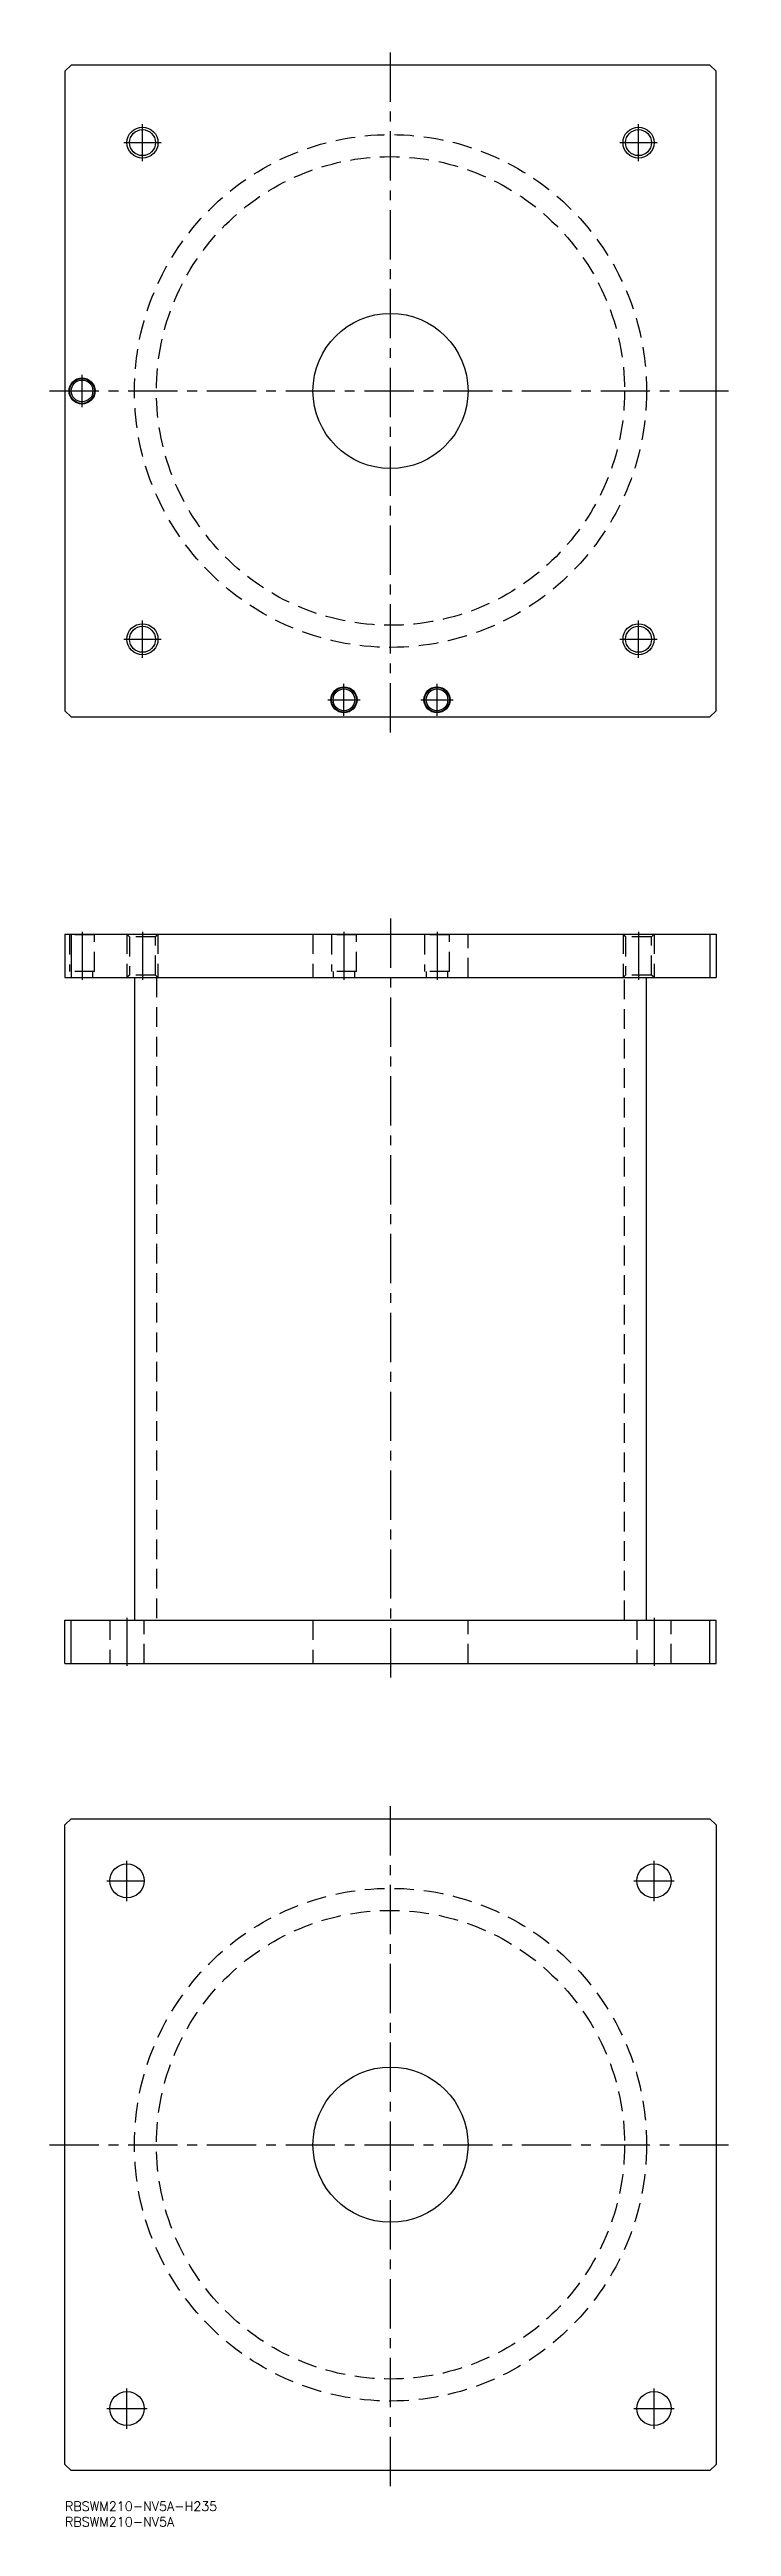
# Model space of a CAD drawing. Extents: x -5 to 215, y -8 to 790.
import ezdxf

# ---------------------------------------------------------------- set-up
doc = ezdxf.new("R2010")
doc.units = 0
doc.header["$LTSCALE"] = 0.5
doc.linetypes.add('CENTER', pattern=[50.8, 31.75, -6.35, 6.35, -6.35])
doc.linetypes.add('DASHED', pattern=[19.05, 12.7, -6.35])
for name, color, linetype in [('MSM_CENTER', 1, 'CENTER'), ('MSM_CONTINUOUS', 7, 'CONTINUOUS'), ('MSM_DASHED', 4, 'DASHED'), ('MSM_NARROW', 5, 'CONTINUOUS'), ('MSM_PART_NUMBER', 7, 'CONTINUOUS')]:
    doc.layers.add(name, color=color, linetype=linetype)
doc.styles.get("Standard").update_dxf_attribs({"font": 'txt.shx', "height": 3, "bigfont": 'bigfont.shx'})

msp = doc.modelspace()

# ---------------------------------------------------------------- linework, layer by layer
at = {"layer": 'MSM_CENTER'}
for p, q in [((105, 570), (105, 790)), ((19, 760), (31, 760)), ((25, 754), (25, 766)), ((179, 760), (191, 760)), ((185, 754), (185, 766)), ((-5, 680), (215, 680)), ((5.5, 674.8), (5.5, 685.2)), ((19, 600), (31, 600)), ((25, 594), (25, 606)), ((179, 600), (191, 600)), ((185, 594), (185, 606)), ((90, 575.3), (90, 585.7)), ((120, 575.3), (120, 585.7)), ((84.8, 580.5), (95.2, 580.5)), ((114.8, 580.5), (125.2, 580.5)), ((5.5, 505.7), (5.5, 490.3)), ((25, 505.7), (25, 490.3)), ((90, 505.7), (90, 490.3)), ((105, 510), (105, 265)), ((120, 505.7), (120, 490.3)), ((185, 505.7), (185, 490.3)), ((20, 284.7), (20, 269.3)), ((190, 284.7), (190, 269.3)), ((105, 5), (105, 225)), ((13.5, 200), (25.775, 200)), ((20, 193.5), (20, 206.5)), ((183.5, 200), (196.5, 200)), ((190, 193.5), (190, 206.5)), ((-5, 115), (215, 115)), ((20, 23.5), (20, 36.5)), ((190, 23.5), (190, 36.5)), ((13.5, 30), (26.5, 30)), ((183.5, 30), (196.5, 30))]:
    msp.add_line(p, q, dxfattribs=at)
at = {"layer": 'MSM_CONTINUOUS'}
for p, q in [((2, 785), (0, 783)), ((0, 783), (0, 577)), ((208, 785), (2, 785)), ((210, 783), (208, 785)), ((210, 577), (210, 783)), ((0, 577), (2, 575)), ((2, 575), (208, 575)), ((208, 575), (210, 577)), ((0, 505), (210, 505)), ((0, 505), (0, 491)), ((2, 505), (2, 491)), ((208, 505), (208, 491)), ((210, 505), (210, 491)), ((0, 491), (210, 491)), ((22.4, 491), (22.4, 284)), ((187.6, 284), (187.6, 491)), ((0, 270), (0, 284)), ((0, 284), (210, 284)), ((2, 270), (2, 284)), ((208, 270), (208, 284)), ((210, 270), (210, 284)), ((0, 270), (210, 270)), ((0, 218), (2, 220)), ((0, 12), (0, 218)), ((2, 220), (208, 220)), ((208, 220), (210, 218)), ((210, 218), (210, 12)), ((2, 10), (0, 12)), ((208, 10), (2, 10)), ((210, 12), (208, 10))]:
    msp.add_line(p, q, dxfattribs=at)
for centre, radius in [((25, 760), 4.188), ((185, 760), 4.188), ((105, 680), 25), ((5.5, 680), 4.2), ((5.5, 680), 4), ((5.5, 680), 3.5), ((25, 600), 4.188), ((185, 600), 4.188), ((90, 580.5), 4.2), ((90, 580.5), 4), ((90, 580.5), 3.5), ((120, 580.5), 4.2), ((120, 580.5), 4), ((120, 580.5), 3.5), ((20, 200), 5.5), ((190, 200), 5.5), ((105, 115), 25), ((20, 30), 5.5), ((190, 30), 5.5)]:
    msp.add_circle(centre, radius, dxfattribs=at)
at = {"layer": 'MSM_DASHED'}
for p, q in [((1.3, 505), (1.5, 504.8)), ((1.5, 504.8), (1.5, 493)), ((9.5, 504.8), (1.5, 504.8)), ((9.5, 504.8), (9.7, 505)), ((9.5, 493), (9.5, 504.8)), ((20, 505), (20.812, 504.188)), ((20, 505), (20, 491)), ((20.812, 504.188), (20.812, 491.812)), ((29.188, 504.188), (20.812, 504.188)), ((29.188, 504.188), (30, 505)), ((29.188, 491.812), (29.188, 504.188)), ((30, 505), (30, 491)), ((80, 505), (80, 491)), ((85.8, 505), (86, 504.8)), ((86, 504.8), (86, 493)), ((94, 504.8), (86, 504.8)), ((94, 504.8), (94.2, 505)), ((94, 493), (94, 504.8)), ((115.8, 505), (116, 504.8)), ((116, 504.8), (116, 493)), ((124, 504.8), (116, 504.8)), ((124, 504.8), (124.2, 505)), ((124, 493), (124, 504.8)), ((130, 491), (130, 505)), ((180, 505), (180.812, 504.188)), ((180, 505), (180, 491)), ((180.812, 504.188), (180.812, 491.812)), ((189.188, 504.188), (180.812, 504.188)), ((189.188, 504.188), (190, 505)), ((189.188, 491.812), (189.188, 504.188)), ((190, 505), (190, 491)), ((9.5, 493), (1.5, 493)), ((9, 491), (9, 493)), ((20.812, 491.812), (20, 491)), ((29.188, 491.812), (20.812, 491.812)), ((30, 491), (29.188, 491.812)), ((29.5, 491), (29.5, 284)), ((94, 493), (86, 493)), ((86.5, 493), (86.5, 491)), ((93.5, 491), (93.5, 493)), ((124, 493), (116, 493)), ((116.5, 493), (116.5, 491)), ((123.5, 491), (123.5, 493)), ((180.812, 491.812), (180, 491)), ((180.5, 284), (180.5, 491)), ((189.188, 491.812), (180.812, 491.812)), ((190, 491), (189.188, 491.812)), ((14.5, 284), (14.5, 270)), ((25.5, 270), (25.5, 284)), ((80, 284), (80, 270)), ((130, 270), (130, 284)), ((184.5, 284), (184.5, 270)), ((195.5, 270), (195.5, 284))]:
    msp.add_line(p, q, dxfattribs=at)
for centre, radius in [((105, 680), 82.6), ((105, 680), 75.5), ((105, 115), 82.6), ((105, 115), 75.5)]:
    msp.add_circle(centre, radius, dxfattribs=at)
at = {"layer": 'MSM_NARROW'}
for centre in [(25, 760), (185, 760), (25, 600), (185, 600)]:
    msp.add_circle(centre, 5, dxfattribs=at)

# ---------------------------------------------------------------- texts
at = {"layer": 'MSM_PART_NUMBER'}
for s, p in [('RBSWM210-NV5A-H235', (0, -3)), ('RBSWM210-NV5A', (0, -8))]:
    msp.add_text(s, height=3, dxfattribs=at).set_placement(p)

doc.saveas('drawing.dxf')
